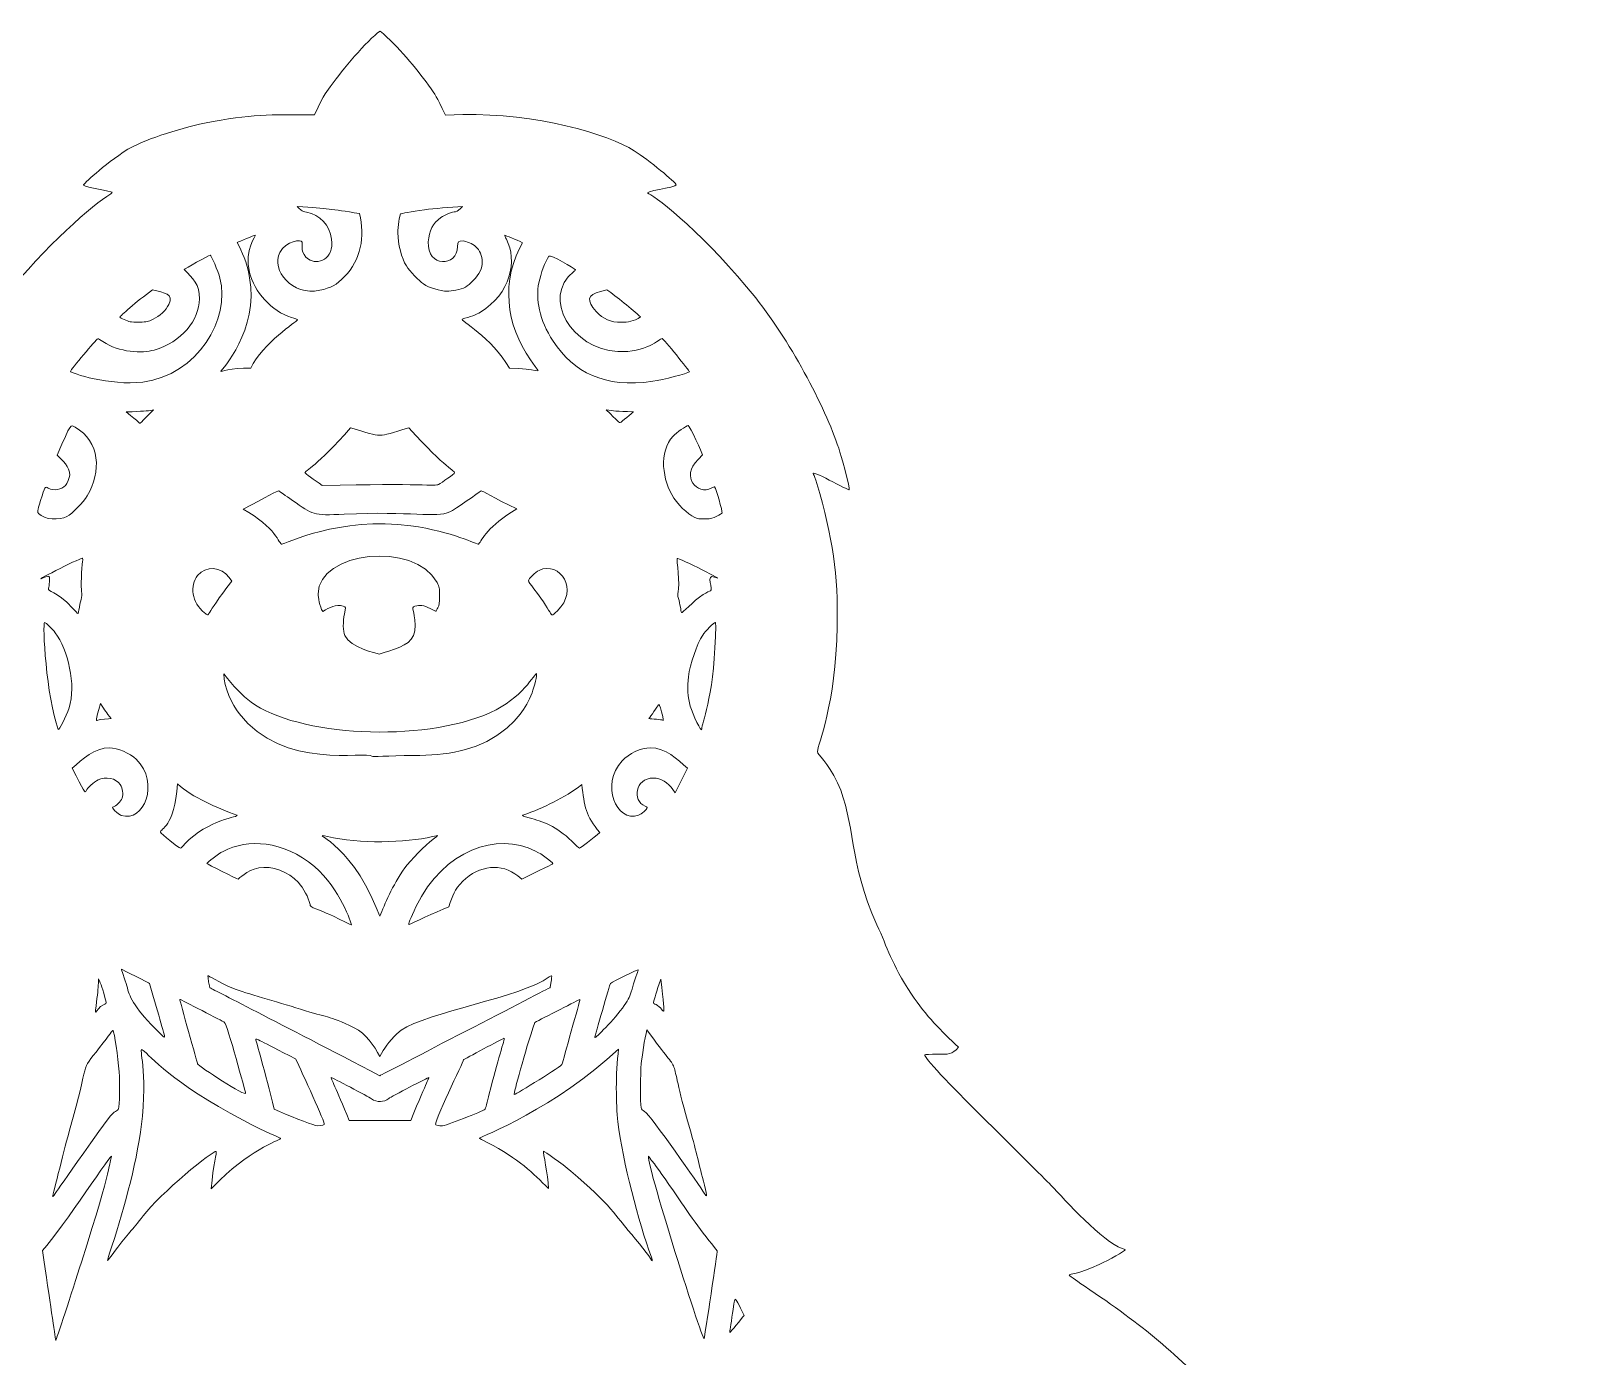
# Model space of a CAD drawing. Header units: inches. Extents: x -38.8 to 53.1, y -11.6 to 14.8.
# Drawn here: x 46.12 to 53.13, y 8.79 to 14.78 of the extents above; entities that cross this region are included whole.
import ezdxf

# ---------------------------------------------------------------- set-up
doc = ezdxf.new("R2010")
doc.units = ezdxf.units.IN
doc.header["$MEASUREMENT"] = 0
doc.layers.add('Sloth', color=7, linetype='Continuous', lineweight=0)

msp = doc.modelspace()

# ---------------------------------------------------------------- linework, layer by layer
at = {"layer": 'Sloth'}
for points, knots in [([(52.7865, 6.9852), (52.8891, 6.9925), (53.0941, 7.0449), (53.1089, 7.0637), (53.1272, 7.087), (53.1317, 7.0535), (52.8423, 7.2374), (52.5586, 7.4176), (52.4551, 7.5327), (52.1757, 7.723), (51.7914, 7.9847), (51.901, 7.9807), (51.4108, 8.2695), (51.4937, 8.2861), (51.6762, 8.2986), (51.7468, 8.2847), (51.7575, 8.2826), (51.7668, 8.2814), (51.7674, 8.282), (51.768, 8.2827), (51.7491, 8.3094), (51.7254, 8.3414), (51.6674, 8.4197), (51.6522, 8.4277), (51.5083, 8.5797), (51.2889, 8.8115), (51.152, 8.9271), (50.8777, 9.112), (50.8369, 9.1395), (50.8067, 9.1619), (50.8093, 9.1628), (50.8342, 9.1711), (50.8405, 9.1615), (50.9458, 9.2095), (50.9893, 9.2293), (51.0623, 9.2702), (51.0623, 9.2748), (51.0623, 9.276), (51.0561, 9.2791), (51.0484, 9.2816), (50.9622, 9.31), (50.7906, 9.5005), (50.7274, 9.5674), (50.6654, 9.6332), (50.1395, 10.1397), (50.1573, 10.1574), (50.1582, 10.1583), (50.1833, 10.1592), (50.2131, 10.1594), (50.2652, 10.1597), (50.2775, 10.1564), (50.3098, 10.191), (50.2295, 10.2665), (50.1638, 10.3298), (50.0972, 10.4314), (50.0043, 10.5731), (49.9898, 10.6369), (49.9407, 10.7447), (49.8098, 11.0325), (49.8448, 11.2084), (49.7628, 11.3858), (49.7177, 11.4833), (49.6723, 11.5123), (49.6723, 11.5274), (49.6723, 11.5581), (49.7549, 11.7355), (49.7613, 12.0949), (49.7655, 12.3278), (49.7421, 12.4915), (49.6691, 12.7397), (49.6632, 12.7599), (49.6568, 12.7783), (49.6548, 12.7806), (49.6291, 12.8121), (49.8157, 12.7044), (49.8157, 12.7109), (49.8157, 12.7271), (49.7926, 12.8205), (49.7735, 12.8814), (49.7166, 13.063), (49.5618, 13.3661), (49.393, 13.5781), (49.1743, 13.8525), (48.9459, 14.0355), (48.9096, 14.0485), (48.8729, 14.0616), (49.0344, 14.0755), (49.0339, 14.0898), (49.0334, 14.1002), (48.9075, 14.2021), (48.844, 14.2434), (48.7287, 14.3184), (48.3949, 14.4148), (48.069, 14.407), (48.069, 14.407), (47.9907, 14.4051), (47.9907, 14.4051), (47.9456, 14.4977), (47.9502, 14.4888), (47.9136, 14.5404), (47.8587, 14.6177), (47.776, 14.715), (47.6953, 14.7849), (47.637, 14.7442), (47.5173, 14.6012), (47.4789, 14.5446), (47.4532, 14.5068), (47.4464, 14.5108), (47.3988, 14.4064), (47.1918, 14.4062), (47.1171, 14.4109), (46.9023, 14.368), (46.7827, 14.3441), (46.6114, 14.286), (46.5557, 14.2505), (46.4418, 14.1779), (46.3519, 14.0904), (46.3547, 14.0877), (46.3648, 14.0778), (46.483, 14.0611), (46.4847, 14.0559), (46.4853, 14.0541), (46.4741, 14.0453), (46.4599, 14.0364), (46.37, 13.98), (46.1344, 13.763), (45.9737, 13.549), (45.7493, 13.2503), (45.6191, 12.939), (45.5824, 12.758), (45.5707, 12.7004), (45.5672, 12.7046), (45.593, 12.719), (45.6424, 12.7465), (45.7321, 12.7894), (45.7347, 12.7868), (45.737, 12.7845), (45.6955, 12.6794), (45.6609, 12.508), (45.621, 12.3101), (45.6148, 12.068), (45.6443, 11.858), (45.663, 11.7242), (45.6796, 11.6646), (45.7189, 11.5237), (45.506, 11.2811), (45.6196, 11.1125), (45.4458, 10.7397), (45.4022, 10.6463), (45.3978, 10.6042), (45.3178, 10.473), (45.2063, 10.2903), (45.0823, 10.2014), (45.0823, 10.1886), (45.0823, 10.1844), (45.0959, 10.1729), (45.109, 10.166), (45.1188, 10.1608), (45.1292, 10.1598), (45.1749, 10.1594), (45.2048, 10.1591), (45.2301, 10.1581), (45.2312, 10.157), (45.2354, 10.1528), (45.1242, 10.0268), (45.0572, 9.9598), (44.7203, 9.6233), (44.8028, 9.7169), (44.6722, 9.5788), (44.4892, 9.3852), (44.4169, 9.3192), (44.353, 9.2876), (44.3211, 9.2717), (44.3194, 9.2757), (44.3705, 9.2462), (44.5078, 9.167), (44.571, 9.1697), (44.5796, 9.1618), (44.586, 9.156), (44.3482, 9.0174), (44.1092, 8.8065), (43.9871, 8.6988), (43.7884, 8.4818), (43.7345, 8.4271), (43.7052, 8.3974), (43.6194, 8.2865), (43.623, 8.2829), (43.6238, 8.2821), (43.6319, 8.2829), (43.6409, 8.2848), (43.6623, 8.2892), (43.7545, 8.2946), (43.8573, 8.285), (43.9844, 8.273), (43.9873, 8.2715), (43.9639, 8.2603), (43.9258, 8.2422), (43.8283, 8.1756), (43.784, 8.1498), (43.5927, 8.0381), (43.5013, 7.9194), (43.2223, 7.7296), (42.8971, 7.5084), (42.7296, 7.3234), (42.2969, 7.0892), (42.2756, 7.0777), (42.2735, 7.0756), (42.2759, 7.069), (42.2799, 7.0583), (42.2974, 7.0508), (42.359, 7.0337), (42.5384, 6.9836), (42.582, 6.9887), (42.6452, 6.981), (42.4394, 6.6859), (42.426, 6.5423), (42.3953, 6.476), (42.388, 6.4601), (42.385, 6.4451), (42.3759, 6.378), (42.3625, 6.2798), (42.3614, 6.2596), (42.3635, 6.1597), (42.3681, 5.9499), (42.3895, 5.8053), (42.4862, 5.618), (42.5154, 5.5615), (42.5171, 5.559), (42.5241, 5.5648), (42.5329, 5.5721), (42.5352, 5.579), (42.5459, 5.6303), (42.5648, 5.7217), (42.6003, 5.8144), (42.6281, 5.8452), (42.685, 5.9081), (42.5868, 5.7412), (42.7422, 5.4797), (42.7852, 5.4074), (42.815, 5.3531), (42.8482, 5.3017), (42.873, 5.2634), (42.9216, 5.198), (42.9253, 5.1981), (42.9296, 5.1981), (42.9555, 5.3112), (43.0621, 5.4347), (43.0925, 5.4699), (43.149, 5.523), (43.1598, 5.5266), (43.168, 5.5292), (43.1778, 5.5184), (43.2039, 5.478), (43.288, 5.3477), (43.468, 5.2047), (43.4723, 5.2047), (43.474, 5.2047), (43.4763, 5.2103), (43.4774, 5.2172), (43.4893, 5.2887), (43.5484, 5.4544), (43.5897, 5.5322), (43.6155, 5.5807), (43.6119, 5.5312), (43.9273, 5.4665), (43.9289, 5.4662), (44.4234, 5.3622), (44.4932, 5.3526), (44.5115, 5.3501), (44.5079, 5.3589), (44.5272, 5.2697), (44.5481, 5.1735), (44.5803, 5.0848), (44.6173, 5.0214), (44.6373, 4.987), (44.7298, 4.777), (44.7896, 4.7461), (44.8153, 4.7328), (44.837, 4.7472), (44.8405, 4.78), (44.8486, 4.854), (44.8527, 4.873), (44.8679, 4.9064), (44.8967, 4.97), (44.9397, 5.0531), (44.9543, 5.0736), (44.969, 5.0943), (45.0075, 5.1313), (45.0143, 5.1314), (45.0209, 5.1314), (45.0509, 5.0594), (45.088, 4.9547), (45.1224, 4.8577), (45.1518, 4.7961), (45.2099, 4.6997), (45.2966, 4.5556), (45.3499, 4.4942), (45.4873, 4.3798), (45.5694, 4.3115), (45.6097, 4.2843), (45.689, 4.2439), (45.765, 4.2051), (45.7982, 4.1933), (45.8318, 4.1932), (45.8545, 4.193), (45.8568, 4.1937), (45.8643, 4.2024), (45.8979, 4.2414), (45.7923, 4.3239), (45.791, 4.5637), (45.7905, 4.6431), (45.7912, 4.6435), (45.8351, 4.588), (45.9129, 4.4898), (46.0046, 4.3953), (46.0814, 4.3342), (46.2363, 4.2111), (46.5624, 4.0709), (46.5832, 4.0819), (46.5864, 4.0836), (46.589, 4.0862), (46.589, 4.0877), (46.589, 4.0914), (46.5445, 4.1945), (46.5307, 4.2682), (46.5282, 4.2817), (46.5319, 4.2843), (46.5408, 4.2953), (46.7008, 4.2735), (46.9366, 4.2655), (47.0107, 4.2692), (47.1508, 4.2762), (47.4484, 4.328), (47.5673, 4.4142), (47.5953, 4.4344), (47.6547, 4.4834), (47.6947, 4.5283), (47.7289, 4.4865), (47.7972, 4.4314), (47.8226, 4.4137), (47.9037, 4.3573), (48.0557, 4.311), (48.2507, 4.2831), (48.3597, 4.2676), (48.3813, 4.2666), (48.5219, 4.2709), (48.801, 4.2795), (48.8366, 4.298), (48.8505, 4.2927), (48.8742, 4.2836), (48.8179, 4.1289), (48.8069, 4.1072), (48.7987, 4.091), (48.7986, 4.0903), (48.8046, 4.0844), (48.8234, 4.0656), (49.1165, 4.2028), (49.2557, 4.2958), (49.3446, 4.3553), (49.4749, 4.4843), (49.5635, 4.6005), (49.5792, 4.6212), (49.5908, 4.6307), (49.5951, 4.6264), (49.5999, 4.6216), (49.5968, 4.4967), (49.5911, 4.4632), (49.558, 4.2692), (49.4951, 4.2357), (49.5237, 4.2024), (49.5312, 4.1937), (49.5335, 4.1931), (49.5562, 4.1931), (49.5905, 4.1932), (49.6186, 4.2031), (49.6957, 4.2422), (49.7771, 4.2835), (49.8174, 4.3104), (49.8973, 4.3766), (50.0134, 4.4728), (50.0924, 4.546), (50.1862, 4.7114), (50.2375, 4.8018), (50.2546, 4.8272), (50.307, 4.9714), (50.3501, 5.0901), (50.3677, 5.1314), (50.3752, 5.1314), (50.3803, 5.1314), (50.4197, 5.0935), (50.4321, 5.0767), (50.4602, 5.0386), (50.5327, 4.8884), (50.5384, 4.8564), (50.5486, 4.7999), (50.5455, 4.7555), (50.5655, 4.7448), (50.6317, 4.7094), (50.7284, 4.9451), (50.7808, 5.0381), (50.8587, 5.1763), (50.8682, 5.3514), (50.8859, 5.3514), (50.9099, 5.3514), (51.4669, 5.4665), (51.514, 5.478), (51.805, 5.549), (51.7763, 5.5764), (51.8022, 5.525), (51.8935, 5.3434), (51.9113, 5.2047), (51.9158, 5.2047), (51.9219, 5.2047), (52.0998, 5.3462), (52.19, 5.4853), (52.2046, 5.5078), (52.2182, 5.5251), (52.2222, 5.5264), (52.2355, 5.5306), (52.2964, 5.4731), (52.3529, 5.4031), (52.4298, 5.3079), (52.4577, 5.2017), (52.4642, 5.2004), (52.4705, 5.1991), (52.5338, 5.2889), (52.5718, 5.3531), (52.6967, 5.5638), (52.7008, 5.572), (52.7207, 5.651), (52.759, 5.8032), (52.7237, 5.8836), (52.7569, 5.8505), (52.7866, 5.8207), (52.8242, 5.7236), (52.844, 5.625), (52.8585, 5.5528), (52.8648, 5.5486), (52.8902, 5.594), (52.9372, 5.6779), (52.9865, 5.8096), (53.0005, 5.8885), (53.0173, 5.9837), (53.0326, 6.184), (53.0276, 6.242), (53.0092, 6.4525), (52.9968, 6.4644), (52.9752, 6.5297), (52.8782, 6.8226), (52.7408, 6.9743), (52.7472, 6.9807), (52.7482, 6.9817), (52.7659, 6.9837), (52.7865, 6.9852)], [0, 0, 0, 0, 1, 1, 1, 2, 2, 2, 3, 3, 3, 4, 4, 4, 5, 5, 5, 6, 6, 6, 7, 7, 7, 8, 8, 8, 9, 9, 9, 10, 10, 10, 11, 11, 11, 12, 12, 12, 13, 13, 13, 14, 14, 14, 15, 15, 15, 16, 16, 16, 17, 17, 17, 18, 18, 18, 19, 19, 19, 20, 20, 20, 21, 21, 21, 22, 22, 22, 23, 23, 23, 24, 24, 24, 25, 25, 25, 26, 26, 26, 27, 27, 27, 28, 28, 28, 29, 29, 29, 30, 30, 30, 31, 31, 31, 32, 32, 32, 33, 33, 33, 34, 34, 34, 35, 35, 35, 36, 36, 36, 37, 37, 37, 38, 38, 38, 39, 39, 39, 40, 40, 40, 41, 41, 41, 42, 42, 42, 43, 43, 43, 44, 44, 44, 45, 45, 45, 46, 46, 46, 47, 47, 47, 48, 48, 48, 49, 49, 49, 50, 50, 50, 51, 51, 51, 52, 52, 52, 53, 53, 53, 54, 54, 54, 55, 55, 55, 56, 56, 56, 57, 57, 57, 58, 58, 58, 59, 59, 59, 60, 60, 60, 61, 61, 61, 62, 62, 62, 63, 63, 63, 64, 64, 64, 65, 65, 65, 66, 66, 66, 67, 67, 67, 68, 68, 68, 69, 69, 69, 70, 70, 70, 71, 71, 71, 72, 72, 72, 73, 73, 73, 74, 74, 74, 75, 75, 75, 76, 76, 76, 77, 77, 77, 78, 78, 78, 79, 79, 79, 80, 80, 80, 81, 81, 81, 82, 82, 82, 83, 83, 83, 84, 84, 84, 85, 85, 85, 86, 86, 86, 87, 87, 87, 88, 88, 88, 89, 89, 89, 90, 90, 90, 91, 91, 91, 92, 92, 92, 93, 93, 93, 94, 94, 94, 95, 95, 95, 96, 96, 96, 97, 97, 97, 98, 98, 98, 99, 99, 99, 100, 100, 100, 101, 101, 101, 102, 102, 102, 103, 103, 103, 104, 104, 104, 105, 105, 105, 106, 106, 106, 107, 107, 107, 108, 108, 108, 109, 109, 109, 110, 110, 110, 111, 111, 111, 112, 112, 112, 113, 113, 113, 114, 114, 114, 115, 115, 115, 116, 116, 116, 117, 117, 117, 118, 118, 118, 119, 119, 119, 120, 120, 120, 121, 121, 121, 122, 122, 122, 123, 123, 123, 124, 124, 124, 125, 125, 125, 126, 126, 126, 127, 127, 127, 128, 128, 128, 129, 129, 129, 130, 130, 130, 131, 131, 131, 132, 132, 132, 133, 133, 133, 134, 134, 134, 135, 135, 135, 136, 136, 136, 137, 137, 137, 138, 138, 138, 139, 139, 139, 140, 140, 140, 141, 141, 141, 142, 142, 142, 143, 143, 143, 144, 144, 144, 145, 145, 145, 146, 146, 146, 147, 147, 147, 148, 148, 148, 149, 149, 149, 150, 150, 150, 151, 151, 151, 151]), ([(47.2422, 13.7834), (47.2698, 13.8383), (47.3416, 13.8441), (47.3426, 13.8301), (47.3436, 13.8173), (47.3348, 13.7788), (47.3717, 13.7531), (47.4111, 13.7257), (47.4885, 13.7519), (47.4757, 13.8441), (47.4669, 13.9079), (47.425, 13.9531), (47.3629, 13.9658), (47.3395, 13.9705), (47.3366, 13.9757), (47.3207, 13.9918), (47.4664, 13.9814), (47.4644, 13.9813), (47.6021, 13.9599), (47.6261, 13.8531), (47.6104, 13.7527), (47.5336, 13.6738), (47.498, 13.6372), (47.4735, 13.6238), (47.4223, 13.6128), (47.298, 13.5862), (47.2017, 13.7028), (47.2422, 13.7834)], [0, 0, 0, 0, 1, 1, 1, 2, 2, 2, 3, 3, 3, 4, 4, 4, 5, 5, 5, 6, 6, 6, 7, 7, 7, 8, 8, 8, 9, 9, 9, 9]), ([(47.788, 13.9581), (47.7906, 13.9604), (47.8341, 13.9679), (47.8957, 13.9766), (47.9394, 13.9828), (48.0133, 13.9879), (48.0673, 13.9919), (48.0545, 13.9786), (48.0447, 13.968), (48.0366, 13.968), (48.0225, 13.968), (47.9877, 13.9543), (47.9701, 13.9418), (47.933, 13.9155), (47.916, 13.8827), (47.9131, 13.8323), (47.9065, 13.7137), (48.0457, 13.7184), (48.0457, 13.8114), (48.0457, 13.8342), (48.0479, 13.8364), (48.0707, 13.836), (48.0852, 13.8357), (48.112, 13.8235), (48.1283, 13.8097), (48.1448, 13.7959), (48.1568, 13.7671), (48.1569, 13.7411), (48.1571, 13.712), (48.1453, 13.688), (48.1154, 13.6566), (48.0894, 13.6292), (48.0741, 13.6206), (48.0383, 13.6133), (48.0242, 13.6104), (48.0062, 13.6082), (47.9983, 13.6084), (47.9664, 13.6092), (47.9175, 13.6243), (47.8915, 13.6415), (47.8719, 13.6545), (47.8287, 13.6998), (47.814, 13.7228), (47.7929, 13.7557), (47.7756, 13.8234), (47.7757, 13.8726), (47.7757, 13.8986), (47.7837, 13.9543), (47.788, 13.9581)], [0, 0, 0, 0, 1, 1, 1, 2, 2, 2, 3, 3, 3, 4, 4, 4, 5, 5, 5, 6, 6, 6, 7, 7, 7, 8, 8, 8, 9, 9, 9, 10, 10, 10, 11, 11, 11, 12, 12, 12, 13, 13, 13, 14, 14, 14, 15, 15, 15, 16, 16, 16, 16]), ([(47.1311, 13.8614), (47.1372, 13.8614), (47.0806, 13.7977), (47.1053, 13.6938), (47.1259, 13.6076), (47.2051, 13.5162), (47.295, 13.4904), (47.3102, 13.4861), (47.3222, 13.4811), (47.3217, 13.4794), (47.3193, 13.472), (47.1649, 13.3746), (47.1111, 13.2614), (47.0163, 13.2614), (46.9757, 13.243), (46.9757, 13.2467), (46.9757, 13.2481), (47.1495, 13.4354), (47.1057, 13.6697), (47.091, 13.7482), (47.0733, 13.7816), (47.05, 13.8289), (47.058, 13.8324), (47.1239, 13.8614), (47.1311, 13.8614)], [0, 0, 0, 0, 1, 1, 1, 2, 2, 2, 3, 3, 3, 4, 4, 4, 5, 5, 5, 6, 6, 6, 7, 7, 7, 8, 8, 8, 8]), ([(48.266, 13.8434), (48.2607, 13.8533), (48.2574, 13.8614), (48.2587, 13.8614), (48.2611, 13.8614), (48.3119, 13.8419), (48.339, 13.8279), (48.339, 13.8279), (48.326, 13.8021), (48.326, 13.8021), (48.235, 13.6211), (48.2759, 13.4225), (48.3961, 13.2689), (48.4283, 13.2278), (48.4047, 13.2614), (48.2795, 13.2614), (48.2, 13.4004), (48.0536, 13.4791), (48.0661, 13.4825), (48.1011, 13.4921), (48.1318, 13.5038), (48.1488, 13.5141), (48.2847, 13.5962), (48.3172, 13.7489), (48.266, 13.8434)], [0, 0, 0, 0, 1, 1, 1, 2, 2, 2, 3, 3, 3, 4, 4, 4, 5, 5, 5, 6, 6, 6, 7, 7, 7, 8, 8, 8, 8]), ([(46.4192, 13.3941), (46.4206, 13.3946), (46.4312, 13.3886), (46.4429, 13.3807), (46.5153, 13.3313), (46.6211, 13.3279), (46.674, 13.3426), (46.7981, 13.377), (46.8788, 13.4809), (46.879, 13.574), (46.879, 13.6399), (46.8506, 13.6671), (46.8093, 13.7066), (46.8107, 13.7074), (46.9196, 13.7714), (46.927, 13.7714), (46.9323, 13.7714), (46.963, 13.7002), (46.9714, 13.668), (47.0193, 13.4863), (46.8721, 13.2284), (46.6224, 13.1981), (46.4748, 13.1802), (46.2955, 13.2389), (46.2958, 13.2463), (46.296, 13.2528), (46.4128, 13.3916), (46.4192, 13.3941)], [0, 0, 0, 0, 1, 1, 1, 2, 2, 2, 3, 3, 3, 4, 4, 4, 5, 5, 5, 6, 6, 6, 7, 7, 7, 8, 8, 8, 9, 9, 9, 9]), ([(48.4128, 13.6463), (48.4218, 13.6899), (48.4417, 13.7427), (48.4585, 13.7677), (48.4641, 13.776), (48.5743, 13.71), (48.5787, 13.706), (48.5794, 13.7054), (48.5757, 13.7014), (48.5704, 13.6973), (48.4218, 13.5804), (48.5635, 13.3466), (48.769, 13.3359), (48.8986, 13.3291), (48.9577, 13.3942), (48.9694, 13.3946), (48.9749, 13.3948), (49.096, 13.2473), (49.0929, 13.2442), (49.0855, 13.2369), (48.9742, 13.2082), (48.9273, 13.2014), (48.7083, 13.1698), (48.5712, 13.2421), (48.4774, 13.383), (48.4136, 13.479), (48.3981, 13.5747), (48.4128, 13.6463)], [0, 0, 0, 0, 1, 1, 1, 2, 2, 2, 3, 3, 3, 4, 4, 4, 5, 5, 5, 6, 6, 6, 7, 7, 7, 8, 8, 8, 9, 9, 9, 9]), ([(46.6674, 13.6145), (46.7214, 13.6018), (46.7635, 13.5962), (46.7404, 13.5489), (46.7275, 13.5225), (46.6998, 13.4964), (46.6694, 13.4819), (46.6456, 13.4706), (46.6417, 13.4698), (46.609, 13.4692), (46.5897, 13.4689), (46.5702, 13.4694), (46.5657, 13.4703), (46.5537, 13.4726), (46.519, 13.4885), (46.519, 13.4915), (46.519, 13.4938), (46.592, 13.5623), (46.6674, 13.6145)], [0, 0, 0, 0, 1, 1, 1, 2, 2, 2, 3, 3, 3, 4, 4, 4, 5, 5, 5, 6, 6, 6, 6]), ([(48.6915, 13.6077), (48.6915, 13.6077), (48.7206, 13.6145), (48.7206, 13.6145), (48.7616, 13.5874), (48.8361, 13.5248), (48.8726, 13.4923), (48.8415, 13.4719), (48.8153, 13.4681), (48.7849, 13.4682), (48.7367, 13.4683), (48.704, 13.4826), (48.6718, 13.5174), (48.6264, 13.5665), (48.6323, 13.5937), (48.6915, 13.6077)], [0, 0, 0, 0, 1, 1, 1, 2, 2, 2, 3, 3, 3, 4, 4, 4, 5, 5, 5, 5]), ([(46.6107, 13.0115), (46.6114, 13.0101), (46.6072, 13.0145), (46.548, 13.063), (46.626, 13.0664), (46.6386, 13.0661), (46.6707, 13.0721), (46.6514, 13.0526), (46.6289, 13.0297), (46.6107, 13.0115)], [0, 0, 0, 0, 1, 1, 1, 2, 2, 2, 3, 3, 3, 3]), ([(48.7807, 13.0146), (48.7785, 13.013), (48.7683, 13.0212), (48.7173, 13.0724), (48.7503, 13.0666), (48.7607, 13.0666), (48.8403, 13.063), (48.8354, 13.059), (48.7849, 13.0176), (48.7807, 13.0146)], [0, 0, 0, 0, 1, 1, 1, 2, 2, 2, 3, 3, 3, 3]), ([(46.1608, 12.6619), (46.1813, 12.7295), (46.1794, 12.7263), (46.1956, 12.718), (46.2197, 12.7058), (46.256, 12.7115), (46.273, 12.7302), (46.2818, 12.74), (46.2922, 12.7652), (46.2923, 12.7771), (46.2925, 12.8158), (46.2591, 12.845), (46.2354, 12.8682), (46.3006, 13.0181), (46.2964, 13.0053), (46.3174, 12.9935), (46.4297, 12.9308), (46.4367, 12.7925), (46.3721, 12.684), (46.3542, 12.6539), (46.3041, 12.6031), (46.2794, 12.59), (46.247, 12.5728), (46.1782, 12.5743), (46.1513, 12.604), (46.1454, 12.6105), (46.1457, 12.6122), (46.1608, 12.6619)], [0, 0, 0, 0, 1, 1, 1, 2, 2, 2, 3, 3, 3, 4, 4, 4, 5, 5, 5, 6, 6, 6, 7, 7, 7, 8, 8, 8, 9, 9, 9, 9]), ([(47.8254, 12.9907), (47.9997, 12.8), (48.0323, 12.7982), (48.0323, 12.7877), (48.0323, 12.7849), (47.9731, 12.7419), (47.9595, 12.7348), (47.9439, 12.7268), (47.8887, 12.7406), (47.434, 12.7308), (47.3966, 12.7561), (47.3557, 12.7846), (47.3557, 12.7878), (47.3557, 12.7962), (47.4082, 12.8169), (47.5622, 12.9904), (47.7191, 12.9475), (47.6686, 12.9462), (47.8254, 12.9907)], [0, 0, 0, 0, 1, 1, 1, 2, 2, 2, 3, 3, 3, 4, 4, 4, 5, 5, 5, 6, 6, 6, 6]), ([(49.1921, 12.7179), (49.1999, 12.7219), (49.2068, 12.7247), (49.2073, 12.7241), (49.2129, 12.7181), (49.2433, 12.6122), (49.2411, 12.6064), (49.2402, 12.604), (49.2295, 12.5971), (49.2172, 12.5911), (49.1985, 12.5819), (49.1907, 12.58), (49.1678, 12.5792), (49.1529, 12.5787), (49.1359, 12.5796), (49.1301, 12.581), (49.0996, 12.5889), (49.053, 12.6294), (49.0234, 12.6739), (48.9703, 12.7535), (48.9535, 12.8817), (49.02, 12.9538), (49.0337, 12.9686), (49.0797, 13.0014), (49.0869, 13.0014), (49.0952, 13.0014), (49.1523, 12.8725), (49.1523, 12.8694), (49.1523, 12.8682), (49.1436, 12.8589), (49.1329, 12.8485), (49.0499, 12.768), (49.1308, 12.6866), (49.1921, 12.7179)], [0, 0, 0, 0, 1, 1, 1, 2, 2, 2, 3, 3, 3, 4, 4, 4, 5, 5, 5, 6, 6, 6, 7, 7, 7, 8, 8, 8, 9, 9, 9, 10, 10, 10, 11, 11, 11, 11]), ([(47.8348, 12.5482), (47.5142, 12.5918), (47.2588, 12.4647), (47.2509, 12.4647), (47.2394, 12.4647), (47.2252, 12.5415), (47.0757, 12.6235), (47.1838, 12.6777), (47.2321, 12.7085), (47.237, 12.7057), (47.239, 12.7045), (47.2669, 12.6852), (47.299, 12.6628), (47.3916, 12.5982), (47.3893, 12.5939), (47.5335, 12.6008), (47.838, 12.6154), (47.9454, 12.5822), (48.0107, 12.6111), (48.0314, 12.6202), (48.1408, 12.6993), (48.1514, 12.7058), (48.1576, 12.7097), (48.207, 12.6739), (48.3134, 12.6244), (48.1805, 12.547), (48.1572, 12.4853), (48.1402, 12.465), (48.1368, 12.461), (48.0215, 12.5228), (47.8348, 12.5482)], [0, 0, 0, 0, 1, 1, 1, 2, 2, 2, 3, 3, 3, 4, 4, 4, 5, 5, 5, 6, 6, 6, 7, 7, 7, 8, 8, 8, 9, 9, 9, 10, 10, 10, 10]), ([(47.8535, 12.0997), (47.8544, 12.0242), (47.8072, 12.0052), (47.735, 11.9818), (47.7117, 11.9742), (47.6922, 11.9682), (47.6916, 11.9684), (47.6773, 11.9739), (47.562, 11.9945), (47.5352, 12.053), (47.5275, 12.0699), (47.527, 12.1163), (47.534, 12.1497), (47.5406, 12.1805), (47.5406, 12.1802), (47.5285, 12.1844), (47.4943, 12.1963), (47.4686, 12.1787), (47.4358, 12.1613), (47.4221, 12.1827), (47.4157, 12.2259), (47.4157, 12.2406), (47.4157, 12.4313), (47.8508, 12.4823), (47.9525, 12.2914), (47.9637, 12.2702), (47.964, 12.2688), (47.9639, 12.2314), (47.9639, 12.1976), (47.9629, 12.1912), (47.956, 12.178), (47.9517, 12.1698), (47.9478, 12.1626), (47.9473, 12.1621), (47.9469, 12.1615), (47.935, 12.1672), (47.9209, 12.1746), (47.8935, 12.189), (47.8741, 12.1918), (47.8528, 12.1844), (47.8306, 12.1766), (47.8527, 12.1702), (47.8535, 12.0997)], [0, 0, 0, 0, 1, 1, 1, 2, 2, 2, 3, 3, 3, 4, 4, 4, 5, 5, 5, 6, 6, 6, 7, 7, 7, 8, 8, 8, 9, 9, 9, 10, 10, 10, 11, 11, 11, 12, 12, 12, 13, 13, 13, 14, 14, 14, 14]), ([(46.3509, 12.3872), (46.346, 12.3572), (46.3428, 12.2663), (46.3461, 12.251), (46.3514, 12.2262), (46.3395, 12.2065), (46.3339, 12.1672), (46.3326, 12.1585), (46.3306, 12.1515), (46.3294, 12.1516), (46.3283, 12.1518), (46.3176, 12.1625), (46.3057, 12.1755), (46.2289, 12.2592), (46.1921, 12.2478), (46.197, 12.2658), (46.1981, 12.2698), (46.1999, 12.2829), (46.2011, 12.295), (46.2036, 12.3218), (46.1996, 12.3249), (46.1762, 12.3145), (46.1021, 12.2818), (46.3343, 12.4014), (46.3493, 12.4014), (46.352, 12.4014), (46.3525, 12.397), (46.3509, 12.3872)], [0, 0, 0, 0, 1, 1, 1, 2, 2, 2, 3, 3, 3, 4, 4, 4, 5, 5, 5, 6, 6, 6, 7, 7, 7, 8, 8, 8, 9, 9, 9, 9]), ([(46.9023, 12.1553), (46.8425, 12.2009), (46.8342, 12.2788), (46.8707, 12.3233), (46.9082, 12.369), (46.9781, 12.3646), (47.0134, 12.3142), (47.0134, 12.3142), (47.0251, 12.2975), (47.0251, 12.2975), (46.8972, 12.1342), (46.9288, 12.1351), (46.9023, 12.1553)], [0, 0, 0, 0, 1, 1, 1, 2, 2, 2, 3, 3, 3, 4, 4, 4, 4]), ([(48.4949, 12.1629), (48.4572, 12.128), (48.4895, 12.1365), (48.3898, 12.264), (48.3765, 12.281), (48.3657, 12.297), (48.3657, 12.2995), (48.3657, 12.3082), (48.3971, 12.339), (48.4139, 12.3469), (48.5081, 12.3907), (48.5982, 12.2585), (48.4949, 12.1629)], [0, 0, 0, 0, 1, 1, 1, 2, 2, 2, 3, 3, 3, 4, 4, 4, 4]), ([(49.2073, 12.3166), (49.1634, 12.3349), (49.2044, 12.2547), (49.188, 12.2547), (49.1857, 12.2547), (49.171, 12.2469), (49.1556, 12.2374), (49.1102, 12.2095), (49.0596, 12.1489), (49.0573, 12.1558), (49.0548, 12.163), (49.051, 12.1948), (49.0438, 12.2194), (49.0401, 12.2322), (49.0398, 12.2388), (49.0427, 12.2494), (49.0505, 12.2784), (49.0358, 12.3993), (49.0374, 12.4009), (49.0426, 12.4062), (49.2774, 12.2873), (49.2073, 12.3166)], [0, 0, 0, 0, 1, 1, 1, 2, 2, 2, 3, 3, 3, 4, 4, 4, 5, 5, 5, 6, 6, 6, 7, 7, 7, 7]), ([(46.1791, 12.1114), (46.1844, 12.1114), (46.2144, 12.0823), (46.2273, 12.0648), (46.2831, 11.9888), (46.3237, 11.8288), (46.2893, 11.7247), (46.2767, 11.6867), (46.2438, 11.6208), (46.241, 11.628), (46.1867, 11.7717), (46.1682, 12.1114), (46.1791, 12.1114)], [0, 0, 0, 0, 1, 1, 1, 2, 2, 2, 3, 3, 3, 4, 4, 4, 4]), ([(49.149, 11.6296), (49.149, 11.6075), (49.1077, 11.6975), (49.0972, 11.7333), (49.0865, 11.77), (49.0831, 11.8235), (49.0887, 11.8658), (49.0964, 11.9237), (49.1276, 12.0143), (49.1533, 12.0538), (49.1651, 12.0718), (49.2037, 12.1114), (49.2095, 12.1114), (49.2124, 12.1114), (49.2128, 12.0948), (49.2112, 12.0478), (49.2012, 11.762), (49.149, 11.6556), (49.149, 11.6296)], [0, 0, 0, 0, 1, 1, 1, 2, 2, 2, 3, 3, 3, 4, 4, 4, 5, 5, 5, 6, 6, 6, 6]), ([(47.1123, 11.7513), (47.3189, 11.5983), (47.8812, 11.5649), (48.1938, 11.7036), (48.3346, 11.7659), (48.3976, 11.8839), (48.4017, 11.8798), (48.4055, 11.876), (48.3932, 11.8215), (48.3821, 11.793), (48.3539, 11.7205), (48.3117, 11.6661), (48.2453, 11.6164), (48.126, 11.5272), (47.9951, 11.5122), (47.8473, 11.51), (47.7245, 11.5081), (47.6614, 11.5031), (47.6584, 11.5063), (47.6348, 11.5313), (47.2533, 11.4415), (47.0586, 11.699), (47.0267, 11.7412), (46.989, 11.8176), (46.989, 11.879), (47.0316, 11.8226), (47.0725, 11.7808), (47.1123, 11.7513)], [0, 0, 0, 0, 1, 1, 1, 2, 2, 2, 3, 3, 3, 4, 4, 4, 5, 5, 5, 6, 6, 6, 7, 7, 7, 8, 8, 8, 9, 9, 9, 9]), ([(46.4313, 11.7452), (46.4537, 11.7104), (46.4561, 11.7075), (46.4794, 11.6764), (46.4691, 11.6756), (46.4293, 11.673), (46.4194, 11.6698), (46.4092, 11.6666), (46.4094, 11.6618), (46.4313, 11.7452)], [0, 0, 0, 0, 1, 1, 1, 2, 2, 2, 3, 3, 3, 3]), ([(48.9099, 11.6764), (48.9171, 11.6866), (48.9498, 11.7323), (48.954, 11.7394), (48.9566, 11.7437), (48.9596, 11.7364), (48.9675, 11.7065), (48.9766, 11.6723), (48.9776, 11.6639), (48.9717, 11.6698), (48.9694, 11.672), (48.9205, 11.6755), (48.9099, 11.6764)], [0, 0, 0, 0, 1, 1, 1, 2, 2, 2, 3, 3, 3, 4, 4, 4, 4]), ([(46.4721, 11.5447), (46.5075, 11.5447), (46.5661, 11.5197), (46.5931, 11.4931), (46.7017, 11.386), (46.6274, 11.2048), (46.5257, 11.2389), (46.5131, 11.2431), (46.4728, 11.278), (46.4902, 11.278), (46.4985, 11.278), (46.5251, 11.3046), (46.5291, 11.3168), (46.5352, 11.3352), (46.5317, 11.362), (46.521, 11.3781), (46.5021, 11.4068), (46.4548, 11.417), (46.4205, 11.3998), (46.4027, 11.3909), (46.3705, 11.3613), (46.3671, 11.3508), (46.3621, 11.3351), (46.3561, 11.3493), (46.304, 11.4522), (46.3484, 11.4934), (46.4065, 11.5447), (46.4721, 11.5447)], [0, 0, 0, 0, 1, 1, 1, 2, 2, 2, 3, 3, 3, 4, 4, 4, 5, 5, 5, 6, 6, 6, 7, 7, 7, 8, 8, 8, 9, 9, 9, 9]), ([(48.9161, 11.5447), (48.9845, 11.5444), (49.0395, 11.4932), (49.084, 11.4519), (49.084, 11.4519), (49.0283, 11.3413), (49.0283, 11.3413), (49.0283, 11.3413), (49.0185, 11.356), (49.0185, 11.356), (48.9976, 11.3876), (48.9632, 11.4079), (48.9307, 11.4079), (48.8452, 11.4079), (48.8348, 11.3052), (48.8927, 11.2812), (48.898, 11.279), (48.9023, 11.2759), (48.9023, 11.2743), (48.9023, 11.2667), (48.8774, 11.2448), (48.8632, 11.24), (48.7619, 11.2054), (48.6908, 11.3784), (48.7888, 11.4854), (48.8195, 11.5188), (48.8753, 11.5448), (48.9161, 11.5447)], [0, 0, 0, 0, 1, 1, 1, 2, 2, 2, 3, 3, 3, 4, 4, 4, 5, 5, 5, 6, 6, 6, 7, 7, 7, 8, 8, 8, 9, 9, 9, 9]), ([(47.0473, 11.2398), (47.0658, 11.2328), (46.9144, 11.2211), (46.8134, 11.1103), (46.8039, 11.0999), (46.7949, 11.0914), (46.7934, 11.0915), (46.7849, 11.0919), (46.7029, 11.1567), (46.7025, 11.1633), (46.7017, 11.179), (46.7661, 11.1834), (46.78, 11.3817), (46.8454, 11.3209), (46.9632, 11.2715), (47.0473, 11.2398)], [0, 0, 0, 0, 1, 1, 1, 2, 2, 2, 3, 3, 3, 4, 4, 4, 5, 5, 5, 5]), ([(48.596, 11.0915), (48.5949, 11.0916), (48.5796, 11.1056), (48.5619, 11.1227), (48.492, 11.1904), (48.4296, 11.2119), (48.369, 11.2279), (48.3435, 11.2347), (48.3358, 11.2379), (48.3407, 11.2396), (48.4375, 11.2748), (48.5251, 11.3165), (48.6073, 11.378), (48.6182, 11.2814), (48.6241, 11.2348), (48.6885, 11.1625), (48.6588, 11.1363), (48.6017, 11.0911), (48.596, 11.0915)], [0, 0, 0, 0, 1, 1, 1, 2, 2, 2, 3, 3, 3, 4, 4, 4, 5, 5, 5, 6, 6, 6, 6]), ([(47.9337, 11.1308), (47.9008, 11.1062), (47.8306, 11.0346), (47.8068, 11.0014), (47.7489, 10.9207), (47.7177, 10.8372), (47.6936, 10.7838), (47.6936, 10.7838), (47.6776, 10.8234), (47.6776, 10.8234), (47.556, 11.124), (47.368, 11.1643), (47.4576, 11.1432), (47.6001, 11.1096), (47.8105, 11.1153), (47.9317, 11.1432), (47.9611, 11.15), (47.9628, 11.1526), (47.9337, 11.1308)], [0, 0, 0, 0, 1, 1, 1, 2, 2, 2, 3, 3, 3, 4, 4, 4, 5, 5, 5, 6, 6, 6, 6]), ([(48.3981, 11.0778), (48.4239, 11.0652), (48.4757, 11.0279), (48.4757, 11.0219), (48.4757, 11.02), (48.4711, 11.0161), (48.336, 10.951), (48.336, 10.951), (48.3183, 10.9654), (48.3183, 10.9654), (48.2458, 11.0244), (48.1413, 11.0143), (48.069, 10.9413), (48.0299, 10.902), (48.0238, 10.8784), (48.0064, 10.8264), (47.9394, 10.7984), (47.8446, 10.7533), (47.8264, 10.7457), (47.8202, 10.7431), (47.8324, 10.7748), (47.8575, 10.8264), (47.9841, 11.0866), (48.2219, 11.1639), (48.3981, 11.0778)], [0, 0, 0, 0, 1, 1, 1, 2, 2, 2, 3, 3, 3, 4, 4, 4, 5, 5, 5, 6, 6, 6, 7, 7, 7, 8, 8, 8, 8]), ([(47.5657, 10.7463), (47.5657, 10.7432), (47.5603, 10.7452), (47.5353, 10.758), (47.3931, 10.8307), (47.3823, 10.8139), (47.3775, 10.8403), (47.3732, 10.8644), (47.3474, 10.9118), (47.3258, 10.9354), (47.2799, 10.9855), (47.2068, 11.0127), (47.1475, 11.0017), (47.0891, 10.9909), (47.0581, 10.9514), (47.0535, 10.9514), (47.0489, 10.9514), (46.9123, 11.0194), (46.9123, 11.0217), (46.9123, 11.0266), (46.9637, 11.0646), (46.9857, 11.076), (47.098, 11.1343), (47.2557, 11.1279), (47.3981, 11.0074), (47.5151, 10.9083), (47.5657, 10.7477), (47.5657, 10.7463)], [0, 0, 0, 0, 1, 1, 1, 2, 2, 2, 3, 3, 3, 4, 4, 4, 5, 5, 5, 6, 6, 6, 7, 7, 7, 8, 8, 8, 9, 9, 9, 9]), ([(46.7213, 10.2359), (46.719, 10.2336), (46.6403, 10.3136), (46.6208, 10.338), (46.5469, 10.431), (46.5658, 10.4348), (46.5336, 10.5204), (46.5291, 10.5324), (46.5258, 10.5427), (46.5264, 10.5432), (46.5278, 10.5446), (46.6523, 10.4792), (46.6537, 10.4785), (46.685, 10.3708), (46.724, 10.2386), (46.7213, 10.2359)], [0, 0, 0, 0, 1, 1, 1, 2, 2, 2, 3, 3, 3, 4, 4, 4, 5, 5, 5, 5]), ([(48.7366, 10.4798), (48.751, 10.4893), (48.8623, 10.5439), (48.8623, 10.5416), (48.8623, 10.5337), (48.854, 10.523), (48.8341, 10.454), (48.8241, 10.4195), (48.82, 10.4108), (48.799, 10.3799), (48.755, 10.3153), (48.6657, 10.2287), (48.6657, 10.2356), (48.6657, 10.237), (48.7332, 10.4776), (48.7366, 10.4798)], [0, 0, 0, 0, 1, 1, 1, 2, 2, 2, 3, 3, 3, 4, 4, 4, 5, 5, 5, 5]), ([(46.4157, 10.4114), (46.4208, 10.4561), (46.4223, 10.4716), (46.4226, 10.4997), (46.4351, 10.4766), (46.4388, 10.4589), (46.4579, 10.3945), (46.459, 10.3909), (46.4551, 10.3873), (46.4455, 10.383), (46.4055, 10.3649), (46.4034, 10.3038), (46.4157, 10.4114)], [0, 0, 0, 0, 1, 1, 1, 2, 2, 2, 3, 3, 3, 4, 4, 4, 4]), ([(47.694, 10.0624), (47.2406, 10.2985), (46.9284, 10.4582), (46.9259, 10.4603), (46.9241, 10.4618), (46.916, 10.5127), (46.9173, 10.5141), (46.9193, 10.5161), (46.9623, 10.4848), (47.0328, 10.4569), (47.0897, 10.4343), (47.2249, 10.3986), (47.3357, 10.3629), (47.4615, 10.3225), (47.4556, 10.338), (47.578, 10.2794), (47.6316, 10.2537), (47.6677, 10.198), (47.6941, 10.1487), (47.6941, 10.1487), (47.709, 10.1756), (47.709, 10.1756), (47.7249, 10.2042), (47.7667, 10.2516), (47.7904, 10.2679), (47.9082, 10.3487), (48.3305, 10.4167), (48.46, 10.5088), (48.4746, 10.5192), (48.4733, 10.5205), (48.464, 10.461), (48.4626, 10.4603), (47.7053, 10.0684), (47.694, 10.0624)], [0, 0, 0, 0, 1, 1, 1, 2, 2, 2, 3, 3, 3, 4, 4, 4, 5, 5, 5, 6, 6, 6, 7, 7, 7, 8, 8, 8, 9, 9, 9, 10, 10, 10, 11, 11, 11, 11]), ([(48.9303, 10.3934), (48.937, 10.4108), (48.942, 10.4416), (48.9643, 10.4983), (48.9861, 10.2844), (48.9845, 10.3649), (48.9423, 10.3835), (48.9347, 10.3868), (48.9295, 10.3912), (48.9303, 10.3934)], [0, 0, 0, 0, 1, 1, 1, 2, 2, 2, 3, 3, 3, 3]), ([(46.9913, 10.304), (47.0047, 10.2936), (47.0873, 9.9853), (47.0877, 9.9839), (47.0943, 9.9615), (46.8736, 10.1063), (46.8707, 10.1159), (46.8702, 10.1173), (46.7889, 10.4057), (46.7902, 10.407), (46.7917, 10.4085), (46.9889, 10.3058), (46.9913, 10.304)], [0, 0, 0, 0, 1, 1, 1, 2, 2, 2, 3, 3, 3, 4, 4, 4, 4]), ([(48.394, 10.303), (48.4282, 10.3206), (48.597, 10.4077), (48.5984, 10.4064), (48.6006, 10.4043), (48.5191, 10.1249), (48.5189, 10.1166), (48.5187, 10.1058), (48.3107, 9.978), (48.3012, 9.978), (48.2978, 9.978), (48.3506, 10.1716), (48.394, 10.303)], [0, 0, 0, 0, 1, 1, 1, 2, 2, 2, 3, 3, 3, 4, 4, 4, 4]), ([(46.9548, 9.72), (46.945, 9.7298), (46.6993, 9.5279), (46.6244, 9.4287), (46.5727, 9.3602), (46.5574, 9.3515), (46.499, 9.2731), (46.4521, 9.2101), (46.457, 9.2084), (46.4833, 9.2914), (46.5414, 9.4747), (46.6021, 9.6861), (46.6208, 9.8797), (46.6669, 10.358), (46.4336, 10.1997), (47.0757, 9.8611), (47.1882, 9.8017), (47.2397, 9.7843), (47.2452, 9.7795), (47.2524, 9.7732), (47.1234, 9.74), (46.9711, 9.5905), (46.9711, 9.5905), (46.9315, 9.5516), (46.9315, 9.5516), (46.9418, 9.6616), (46.9578, 9.717), (46.9548, 9.72)], [0, 0, 0, 0, 1, 1, 1, 2, 2, 2, 3, 3, 3, 4, 4, 4, 5, 5, 5, 6, 6, 6, 7, 7, 7, 8, 8, 8, 9, 9, 9, 9]), ([(46.2922, 9.8164), (46.3887, 10.1537), (46.3327, 10.0699), (46.4274, 10.1897), (46.4745, 10.2494), (46.4864, 10.2684), (46.4882, 10.2666), (46.4939, 10.2609), (46.5111, 10.1451), (46.5159, 10.0797), (46.5196, 10.0297), (46.5181, 9.9251), (46.5136, 9.9133), (46.5088, 9.9008), (46.4961, 9.9087), (46.4664, 9.8674), (46.2313, 9.5407), (46.2157, 9.5118), (46.2157, 9.5154), (46.2157, 9.5233), (46.274, 9.7527), (46.2922, 9.8164)], [0, 0, 0, 0, 1, 1, 1, 2, 2, 2, 3, 3, 3, 4, 4, 4, 5, 5, 5, 6, 6, 6, 7, 7, 7, 7]), ([(49.0946, 9.823), (49.1285, 9.7051), (49.1353, 9.6677), (49.1609, 9.5668), (49.1759, 9.508), (49.173, 9.5128), (49.16, 9.532), (49.1417, 9.5592), (48.9187, 9.8846), (48.8905, 9.9004), (48.8808, 9.9059), (48.8767, 9.9107), (48.8749, 9.9187), (48.8711, 9.9365), (48.8715, 10.0766), (48.8755, 10.1164), (48.8782, 10.1429), (48.8908, 10.2331), (48.901, 10.2691), (49.0823, 10.019), (48.9807, 10.2203), (49.0946, 9.823)], [0, 0, 0, 0, 1, 1, 1, 2, 2, 2, 3, 3, 3, 4, 4, 4, 5, 5, 5, 6, 6, 6, 7, 7, 7, 7]), ([(47.2171, 9.9106), (47.1757, 10.0795), (47.1334, 10.2243), (47.1334, 10.2243), (47.1307, 10.2351), (47.1508, 10.2213), (47.3135, 10.1384), (47.3423, 10.076), (47.4496, 9.8469), (47.4431, 9.8411), (47.4396, 9.8379), (47.4119, 9.8351), (47.404, 9.8371), (47.378, 9.8437), (47.276, 9.8841), (47.2171, 9.9106)], [0, 0, 0, 0, 1, 1, 1, 2, 2, 2, 3, 3, 3, 4, 4, 4, 5, 5, 5, 5]), ([(47.9723, 9.8352), (47.9646, 9.8359), (47.9511, 9.8382), (47.9467, 9.8397), (47.9342, 9.8438), (48.0723, 10.1265), (48.0723, 10.1337), (48.0723, 10.136), (48.2522, 10.2314), (48.2566, 10.2314), (48.2596, 10.2314), (48.2253, 10.128), (48.1889, 9.9805), (48.1798, 9.9436), (48.1713, 9.9123), (48.1699, 9.911), (48.1603, 9.9016), (47.9866, 9.834), (47.9723, 9.8352)], [0, 0, 0, 0, 1, 1, 1, 2, 2, 2, 3, 3, 3, 4, 4, 4, 5, 5, 5, 6, 6, 6, 6]), ([(48.4557, 9.5528), (48.3857, 9.6218), (48.3249, 9.6856), (48.1798, 9.7599), (48.1591, 9.7704), (48.1426, 9.7794), (48.143, 9.7798), (48.1481, 9.784), (48.4936, 9.9182), (48.7731, 10.183), (48.759, 10.0706), (48.761, 9.9332), (48.7703, 9.854), (48.7921, 9.6695), (48.8641, 9.4023), (48.9212, 9.242), (48.9281, 9.2229), (48.9235, 9.2236), (48.9215, 9.2287), (48.9171, 9.2402), (48.8589, 9.3149), (48.8156, 9.3647), (48.7708, 9.4162), (48.7366, 9.4806), (48.5571, 9.631), (48.5192, 9.6628), (48.4362, 9.723), (48.4337, 9.7205), (48.4308, 9.7176), (48.4555, 9.614), (48.4557, 9.5528)], [0, 0, 0, 0, 1, 1, 1, 2, 2, 2, 3, 3, 3, 4, 4, 4, 5, 5, 5, 6, 6, 6, 7, 7, 7, 8, 8, 8, 9, 9, 9, 10, 10, 10, 10]), ([(47.5558, 9.8603), (47.4939, 10.0091), (47.472, 10.0521), (47.4736, 10.0537), (47.4758, 10.0559), (47.6431, 9.9674), (47.6568, 9.9576), (47.6799, 9.9409), (47.7134, 9.9416), (47.7347, 9.9593), (47.7444, 9.9674), (47.9157, 10.0565), (47.9157, 10.0535), (47.9157, 10.0489), (47.9149, 10.0557), (47.8335, 9.8603), (47.8335, 9.8603), (47.5558, 9.8603), (47.5558, 9.8603)], [0, 0, 0, 0, 1, 1, 1, 2, 2, 2, 3, 3, 3, 4, 4, 4, 5, 5, 5, 6, 6, 6, 6]), ([(48.9133, 9.6929), (48.9334, 9.6588), (48.9037, 9.7135), (49.0207, 9.5414), (49.0848, 9.447), (49.1517, 9.3509), (49.2192, 9.2713), (49.219, 9.2699), (49.1642, 8.8866), (49.1594, 8.8737), (49.1535, 8.8576), (48.8633, 9.7772), (48.9133, 9.6929)], [0, 0, 0, 0, 1, 1, 1, 2, 2, 2, 3, 3, 3, 4, 4, 4, 4]), ([(46.4814, 9.6974), (46.4679, 9.6604), (46.4925, 9.6805), (46.3458, 9.2197), (46.3023, 9.0831), (46.2296, 8.8621), (46.2292, 8.8652), (46.2265, 8.8894), (46.2025, 9.0402), (46.1694, 9.2725), (46.2645, 9.3784), (46.4934, 9.7301), (46.4814, 9.6974)], [0, 0, 0, 0, 1, 1, 1, 2, 2, 2, 3, 3, 3, 4, 4, 4, 4]), ([(49.2857, 8.9714), (49.3019, 9.0726), (49.2892, 9.0816), (49.3402, 8.9786), (49.3276, 8.963), (49.2783, 8.9014), (49.2766, 8.9014), (49.275, 8.9014), (49.2773, 8.9188), (49.2857, 8.9714)], [0, 0, 0, 0, 1, 1, 1, 2, 2, 2, 3, 3, 3, 3])]:
    msp.add_open_spline(points, degree=3, knots=knots, dxfattribs=at)

doc.saveas('drawing.dxf')
